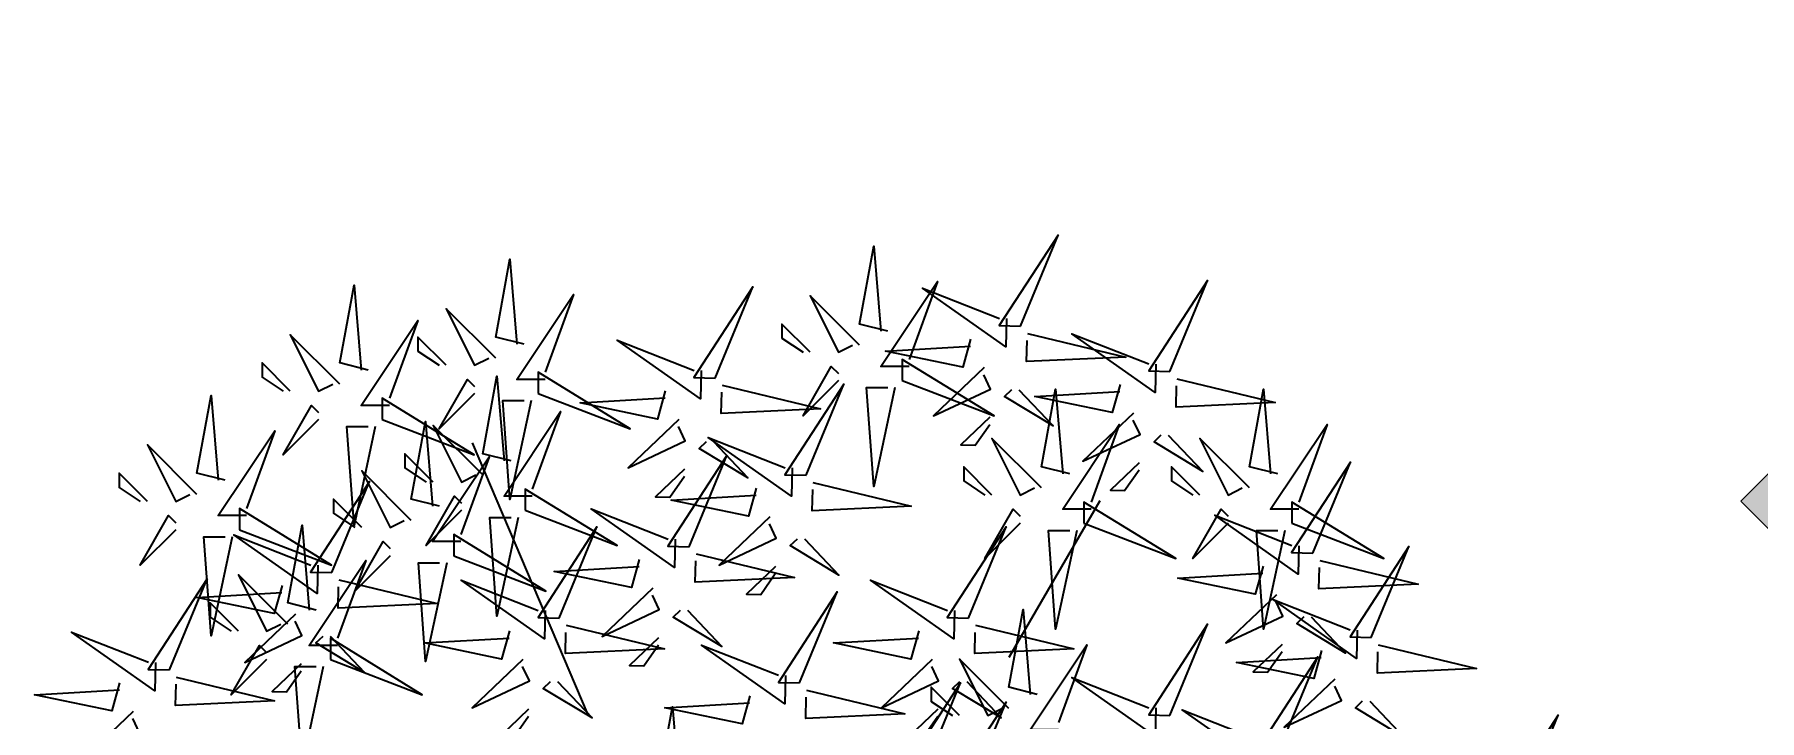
# Model space of a CAD drawing. Header units: inches. Extents: x -250485 to 735580, y -140410 to 288049.
# Drawn here: x 23884.92 to 23920.95, y 21371.18 to 21385.51 of the extents above; entities that cross this region are included whole.
import ezdxf

# ---------------------------------------------------------------- set-up
doc = ezdxf.new("R2010")
doc.units = ezdxf.units.IN
doc.header["$MEASUREMENT"] = 0
doc.layers.get('0').update_dxf_attribs({"lineweight": 0})
doc.layers.add('fire rated wall', color=7, linetype='Continuous')
doc.layers.add('L-tree', color=102, linetype='Continuous', lineweight=35)
doc.layers.add('Layer1', color=134, linetype='Continuous', lineweight=0)

# ---------------------------------------------------------------- blocks, each defined once
blk = doc.blocks.new('shrub3')
at = {"color": 32}
for p, q in [((-68.47, 143.52), (-106.19, 232.32)), ((68.94, 162.35), (98.58, 213.48))]:
    blk.add_line(p, q, dxfattribs=at)
at = {"color": 20}
for points in [[(72.58, 270.39), (84.86, 300.11), (65.67, 270.57), (72.58, 270.39)], [(-27.06, 253.45), (-14.78, 283.17), (-33.97, 253.63), (-27.06, 253.45)], [(121.34, 255.57), (133.62, 285.29), (114.43, 255.75), (121.34, 255.57)], [(-98.64, 259.92), (-114.8, 276.06), (-105.56, 257.61), (-100.94, 259.92)], [(20.08, 264.15), (3.92, 280.29), (13.16, 261.85), (17.78, 264.15)], [(3.92, 261.85), (-5.31, 271.07), (-5.31, 266.46), (1.62, 261.85)], [(-149.52, 251.45), (-165.68, 267.59), (-156.44, 249.14), (-151.83, 251.45)], [(-114.8, 257.61), (-124.03, 266.83), (-124.03, 262.22), (-117.11, 257.61)], [(33.94, 252.62), (63.95, 241.09), (33.94, 259.54), (33.94, 252.62)], [(-165.68, 249.14), (-174.91, 258.36), (-174.91, 253.75), (-167.99, 249.14)], [(-84.78, 248.39), (-54.77, 236.86), (-84.78, 255.31), (-84.78, 248.39)], [(60.71, 256.84), (44.17, 241.08), (62.84, 249.85), (60.65, 254.53)], [(2.62, 221.69), (14.9, 251.41), (-4.29, 221.87), (2.62, 221.69)], [(-135.66, 239.92), (-105.65, 228.39), (-135.66, 246.84), (-135.66, 239.92)], [(-102.88, 221.8), (-119.04, 237.94), (-109.8, 219.5), (-105.18, 221.8)], [(-38.93, 239.9), (-55.47, 224.14), (-36.8, 232.91), (-38.99, 237.59)], [(62.61, 240.62), (53.16, 231.62), (57.77, 231.51), (62.55, 238.31)], [(109.47, 242.01), (92.93, 226.26), (111.6, 235.03), (109.41, 239.71)], [(79.44, 217.57), (63.28, 233.71), (72.52, 215.26), (77.14, 217.57)], [(147.29, 217.57), (131.13, 233.71), (140.36, 215.26), (144.98, 217.57)], [(-119.04, 219.5), (-128.27, 228.72), (-128.27, 224.11), (-121.35, 219.5)], [(-35.54, 198.4), (-23.26, 228.12), (-42.45, 198.58), (-35.54, 198.4)], [(111.37, 225.8), (101.92, 216.8), (106.53, 216.68), (111.31, 223.49)], [(167.98, 196.29), (180.26, 226), (161.07, 196.46), (167.98, 196.29)], [(-152.14, 189.93), (-139.86, 219.65), (-159.05, 190.11), (-152.14, 189.93)], [(-126.2, 206.98), (-142.36, 223.12), (-133.12, 204.68), (-128.5, 206.98)], [(-37.03, 223.68), (-46.48, 214.68), (-41.87, 214.57), (-37.09, 221.37)], [(63.28, 215.26), (54.05, 224.49), (54.05, 219.87), (60.98, 215.26)], [(131.13, 215.26), (121.89, 224.49), (121.89, 219.87), (128.82, 215.26)], [(-89.02, 210.27), (-59.01, 198.75), (-89.02, 217.19), (-89.02, 210.27)], [(-182.31, 203.92), (-152.29, 192.39), (-182.31, 210.84), (-182.31, 203.92)], [(-142.36, 204.68), (-151.59, 213.9), (-151.59, 209.29), (-144.67, 204.68)], [(93.3, 206.04), (123.31, 194.51), (93.3, 212.96), (93.3, 206.04)], [(161.14, 206.04), (191.15, 194.51), (161.14, 212.96), (161.14, 206.04)], [(-77.94, 175.11), (-65.66, 204.83), (-84.85, 175.28), (-77.94, 175.11)], [(-9.25, 208.13), (-25.79, 192.38), (-7.12, 201.15), (-9.31, 205.83)], [(55.62, 175.11), (67.9, 204.83), (48.71, 175.28), (55.62, 175.11)], [(-112.34, 195.45), (-82.33, 183.92), (-112.34, 202.37), (-112.34, 195.45)], [(187.06, 168.76), (199.34, 198.47), (180.15, 168.93), (187.06, 168.76)], [(-7.35, 191.92), (-16.8, 182.92), (-12.19, 182.81), (-7.41, 189.61)], [(-47.41, 184.84), (-63.95, 169.09), (-45.28, 177.86), (-47.47, 182.54)], [(0.5, 153.94), (12.78, 183.65), (-6.41, 154.11), (0.5, 153.94)], [(156.11, 182.73), (139.57, 166.97), (158.24, 175.74), (156.05, 180.42)], [(121.34, 143.35), (133.62, 173.06), (114.43, 143.52), (121.34, 143.35)], [(-152.62, 161.57), (-122.61, 150.05), (-152.62, 168.49), (-152.62, 161.57)], [(-45.51, 168.63), (-54.96, 159.63), (-50.35, 159.51), (-45.57, 166.32)], [(158.01, 166.51), (148.56, 157.51), (153.17, 157.4), (157.96, 164.21)], [(-89.81, 161.55), (-106.35, 145.8), (-87.68, 154.57), (-89.87, 159.24)], [(43.75, 161.55), (27.21, 145.8), (45.88, 154.57), (43.69, 159.24)], [(68.84, 145.58), (52.68, 161.72), (61.92, 143.27), (66.54, 145.58)], [(157.38, 132.76), (169.66, 162.48), (150.47, 132.94), (157.38, 132.76)], [(-221.39, 153.96), (-223.93, 144.79), (-249.17, 150.04), (-221.45, 151.65)], [(40.78, 124.29), (53.06, 154.01), (33.87, 124.47), (40.78, 124.29)], [(52.68, 143.27), (43.45, 152.49), (43.45, 147.88), (50.38, 143.27)], [(175.19, 155.2), (158.65, 139.45), (177.32, 148.22), (175.13, 152.89)], [(55.62, 117.94), (67.9, 147.66), (48.71, 118.11), (55.62, 117.94)], [(-87.91, 145.34), (-97.36, 136.34), (-92.75, 136.22), (-87.97, 143.03)], [(45.65, 145.34), (36.2, 136.34), (40.81, 136.22), (45.59, 143.03)], [(235.82, 113.71), (248.1, 143.42), (228.91, 113.88), (235.82, 113.71)]]:
    blk.add_lwpolyline(points, dxfattribs=at)
at = {"color": 94}
for points in [[(29.32, 268.76), (20.08, 271.07), (24.7, 296.43), (27.01, 268.76)], [(-89.4, 264.53), (-98.64, 266.83), (-94.02, 292.2), (-91.71, 264.53)], [(-140.28, 256.06), (-149.52, 258.36), (-144.9, 283.73), (-142.59, 256.06)], [(36.24, 257.23), (27.01, 257.23), (45.48, 284.9), (36.24, 259.54)], [(68.03, 272.82), (67.8, 263.59), (40.6, 282.74), (65.73, 272.87)], [(-82.48, 253), (-91.71, 253), (-73.24, 280.67), (-82.48, 255.31)], [(-133.36, 244.53), (-142.59, 244.53), (-124.12, 272.2), (-133.36, 246.84)], [(-31.61, 255.88), (-31.84, 246.65), (-59.04, 265.8), (-33.91, 255.94)], [(56.33, 266.18), (53.8, 257.01), (28.56, 262.26), (56.27, 263.87)], [(74.83, 268.03), (106.93, 260.3), (74.6, 258.8), (74.77, 265.72)], [(116.79, 258), (116.56, 248.76), (89.36, 267.92), (114.49, 258.05)], [(-93.64, 226.42), (-102.88, 228.72), (-98.26, 254.08), (-95.95, 226.42)], [(13.16, 252.62), (1.62, 241.09), (10.85, 257.23), (13.16, 254.93)], [(-105.56, 248.39), (-117.11, 236.86), (-107.87, 253), (-105.56, 250.69)], [(-43.31, 249.24), (-45.84, 240.07), (-71.08, 245.32), (-43.37, 246.93)], [(-24.81, 251.09), (7.29, 243.36), (-25.04, 241.86), (-24.87, 248.78)], [(31.63, 250.32), (24.7, 218.04), (22.39, 250.32), (29.32, 250.32)], [(72.06, 249.62), (83.3, 237.79), (67.4, 247.43), (69.76, 249.68)], [(105.09, 251.36), (102.56, 242.19), (77.32, 247.44), (105.04, 249.05)], [(88.68, 222.18), (79.44, 224.49), (84.06, 249.85), (86.37, 222.18)], [(123.59, 253.21), (155.69, 245.48), (123.36, 243.97), (123.53, 250.9)], [(156.52, 222.18), (147.29, 224.49), (151.9, 249.85), (154.21, 222.18)], [(-156.44, 239.92), (-167.99, 228.39), (-158.75, 244.53), (-156.44, 242.22)], [(-87.09, 246.08), (-94.02, 213.8), (-96.33, 246.08), (-89.4, 246.08)], [(-86.72, 214.89), (-95.95, 214.89), (-77.48, 242.56), (-86.72, 217.19)], [(-137.97, 237.61), (-144.9, 205.33), (-147.21, 237.61), (-140.28, 237.61)], [(-116.96, 211.59), (-126.2, 213.9), (-121.58, 239.26), (-119.27, 211.59)], [(95.61, 210.65), (86.37, 210.65), (104.84, 238.32), (95.61, 212.96)], [(163.45, 210.65), (154.21, 210.65), (172.68, 238.32), (163.45, 212.96)], [(-180, 208.53), (-189.23, 208.53), (-170.76, 236.2), (-180, 210.84)], [(-27.58, 232.68), (-16.34, 220.86), (-32.24, 230.49), (-29.88, 232.74)], [(-1.93, 224.12), (-2.16, 214.89), (-29.36, 234.04), (-4.23, 224.17)], [(120.82, 234.8), (132.06, 222.97), (116.16, 232.61), (118.52, 234.86)], [(-110.04, 200.06), (-119.27, 200.06), (-100.8, 227.73), (-110.04, 202.37)], [(-109.8, 210.27), (-121.35, 198.75), (-112.11, 214.89), (-109.8, 212.58)], [(-13.63, 217.48), (-16.16, 208.31), (-41.4, 213.56), (-13.69, 215.17)], [(4.87, 219.33), (36.97, 211.6), (4.64, 210.1), (4.81, 217.02)], [(-40.09, 200.83), (-40.32, 191.59), (-67.52, 210.75), (-42.39, 200.88)], [(72.52, 206.04), (60.98, 194.51), (70.21, 210.65), (72.52, 208.35)], [(140.36, 206.04), (128.82, 194.51), (138.05, 210.65), (140.36, 208.35)], [(163.43, 198.71), (163.2, 189.48), (136, 208.63), (161.13, 198.77)], [(-157.24, 177.72), (-166.48, 180.02), (-161.86, 205.38), (-159.55, 177.72)], [(-91.33, 207.97), (-98.26, 175.69), (-100.57, 207.97), (-93.64, 207.97)], [(90.99, 203.73), (84.06, 171.45), (81.75, 203.73), (88.68, 203.73)], [(158.83, 203.73), (151.9, 171.45), (149.59, 203.73), (156.52, 203.73)], [(-156.69, 192.36), (-156.92, 183.12), (-184.12, 202.28), (-159, 192.41)], [(-133.12, 195.45), (-144.67, 183.92), (-135.43, 200.06), (-133.12, 197.76)], [(2.1, 200.92), (13.34, 189.09), (-2.56, 198.73), (-0.2, 200.98)], [(-150.32, 166.19), (-159.55, 166.19), (-141.08, 193.86), (-150.32, 168.49)], [(-114.65, 193.15), (-121.58, 160.87), (-123.89, 193.15), (-116.96, 193.15)], [(-51.79, 194.19), (-54.32, 185.02), (-79.56, 190.27), (-51.85, 191.88)], [(-33.29, 196.04), (-1.19, 188.31), (-33.52, 186.81), (-33.35, 193.73)], [(151.73, 192.07), (149.2, 182.9), (123.96, 188.15), (151.68, 189.77)], [(170.23, 193.92), (202.33, 186.19), (170, 184.69), (170.17, 191.61)], [(-149.89, 187.57), (-117.79, 179.84), (-150.12, 178.34), (-149.95, 185.26)], [(-82.49, 177.53), (-82.72, 168.3), (-109.92, 187.46), (-84.79, 177.59)], [(51.07, 177.53), (50.84, 168.3), (23.64, 187.46), (48.77, 177.59)], [(182.51, 171.18), (182.28, 161.95), (155.08, 181.11), (180.21, 171.24)], [(-36.06, 177.63), (-24.82, 165.8), (-40.72, 175.44), (-38.36, 177.69)], [(78.08, 150.19), (68.84, 152.49), (73.46, 177.86), (75.77, 150.19)], [(167.46, 175.51), (178.7, 163.69), (162.8, 173.32), (165.16, 175.57)], [(-152.66, 169.16), (-141.42, 157.33), (-157.33, 166.97), (-154.96, 169.22)], [(-94.19, 170.9), (-96.72, 161.73), (-121.96, 166.98), (-94.25, 168.59)], [(-75.69, 172.75), (-43.59, 165.01), (-75.92, 163.51), (-75.75, 170.44)], [(39.37, 170.9), (36.84, 161.73), (11.6, 166.98), (39.31, 168.59)], [(57.87, 172.75), (89.97, 165.01), (57.64, 163.51), (57.81, 170.44)], [(-4.05, 156.36), (-4.28, 147.13), (-31.48, 166.28), (-6.35, 156.42)], [(85.01, 138.66), (75.77, 138.66), (94.24, 166.33), (85.01, 140.97)], [(170.81, 164.55), (168.28, 155.37), (143.04, 160.62), (170.76, 162.24)], [(189.31, 166.39), (221.41, 158.66), (189.08, 157.16), (189.25, 164.09)], [(-78.46, 154.34), (-67.22, 142.51), (-83.13, 152.15), (-80.76, 154.4)], [(55.1, 154.34), (66.34, 142.51), (50.44, 152.15), (52.8, 154.4)], [(116.79, 145.77), (116.56, 136.54), (89.36, 155.7), (114.49, 145.83)], [(-15.75, 149.73), (-18.28, 140.55), (-43.52, 145.8), (-15.81, 147.42)], [(2.75, 151.57), (34.85, 143.84), (2.52, 142.34), (2.69, 149.26)], [(186.54, 147.99), (197.78, 136.16), (181.88, 145.8), (184.24, 148.05)], [(-36.4, 118.43), (-45.64, 120.73), (-41.02, 146.1), (-38.71, 118.43)], [(152.83, 135.19), (152.6, 125.95), (125.4, 145.11), (150.53, 135.24)]]:
    blk.add_lwpolyline(points, dxfattribs=at)
at = {"color": 98}
for points in [[(-186.92, 220.06), (-196.16, 222.37), (-191.54, 247.73), (-189.23, 220.06)], [(-196.16, 215.45), (-212.32, 231.59), (-203.08, 213.15), (-198.47, 215.45)], [(-212.32, 213.15), (-221.55, 222.37), (-221.55, 217.76), (-214.63, 213.15)], [(-203.08, 203.92), (-214.63, 192.39), (-205.39, 208.53), (-203.08, 206.23)], [(-184.61, 201.62), (-191.54, 169.34), (-193.85, 201.62), (-186.92, 201.62)], [(-205.14, 158.17), (-192.86, 187.89), (-212.05, 158.35), (-205.14, 158.17)], [(-166.48, 173.1), (-182.64, 189.24), (-173.4, 170.8), (-168.79, 173.1)], [(-168.39, 185.72), (-170.92, 176.55), (-196.16, 181.8), (-168.45, 183.41)], [(-182.64, 170.8), (-191.87, 180.02), (-191.87, 175.41), (-184.95, 170.8)], [(-164.01, 176.37), (-180.55, 160.62), (-161.88, 169.39), (-164.07, 174.07)], [(-209.69, 160.6), (-209.92, 151.36), (-237.12, 170.52), (-212, 160.65)], [(-173.4, 161.57), (-184.95, 150.05), (-175.71, 166.19), (-173.4, 163.88)], [(-162.11, 160.16), (-171.56, 151.16), (-166.95, 151.04), (-162.17, 157.85)], [(-154.93, 159.27), (-161.86, 126.99), (-164.17, 159.27), (-157.24, 159.27)], [(-202.89, 155.81), (-170.79, 148.07), (-203.12, 146.57), (-202.95, 153.5)], [(-217.01, 144.61), (-233.55, 128.86), (-214.88, 137.63), (-217.07, 142.31)]]:
    blk.add_lwpolyline(points, dxfattribs=at)
blk = doc.blocks.new('bfg')
at = {"layer": 'fire rated wall'}
h = blk.add_hatch(color=1, dxfattribs=at)
h.dxf.hatch_style = 1
h.paths.add_polyline_path([(9432308.67, -5613534.51), (9432321.43, -5613547.26), (9432334.18, -5613534.51)])
h.paths.add_polyline_path([(9432334.18, -5613534.51), (9432321.43, -5613521.75), (9432308.67, -5613534.51)])
h.paths.add_polyline_path([(9432334.18, -5613534.51), (9432359.68, -5613534.51), (9432346.93, -5613521.75)])
h.paths.add_polyline_path([(9432334.18, -5613534.51), (9432346.93, -5613547.26), (9432359.68, -5613534.51)])
at = {"layer": 'fire rated wall', "color": 1, "elevation": 0}
for points in [[(9432321.43, -5613547.26), (9432334.18, -5613534.51), (9432321.43, -5613521.75), (9432308.67, -5613534.51)], [(9432346.93, -5613547.26), (9432359.68, -5613534.51), (9432346.93, -5613521.75), (9432334.18, -5613534.51)]]:
    blk.add_lwpolyline(points, close=True, dxfattribs=at)
blk.add_lwpolyline([(9432291.67, -5613534.51), (9432376.69, -5613534.51)], dxfattribs=at)
blk = doc.blocks.new('3HR RATE')
at = {"layer": 'fire rated wall', "xscale": 1.292997314696549, "yscale": 1.292997314696549, "zscale": 1.292997314696549}
for p in [(-12191616.17, 7245476.71), (-12191583.19, 7245476.71)]:
    blk.add_blockref('bfg', p, dxfattribs=at)

msp = doc.modelspace()

# ---------------------------------------------------------------- block references
at = {"layer": 'L-tree', "color": 7, "linetype": 'Continuous', "lineweight": -3, "xscale": 0.0639999999984866, "yscale": 0.0639999999984866, "zscale": 0.0639999999984866}
msp.add_blockref('shrub3', (23900.867, 21362.118, -11.595), dxfattribs=at)
at = {"layer": 'Layer1', "xscale": 0.2533935670508072, "yscale": 0.2533935670508072, "zscale": 0.2533935670521235, "rotation": 90}
msp.add_blockref('3HR RATE', (20679.187, 20256.764, -11.611), dxfattribs=at)

doc.saveas('drawing.dxf')
